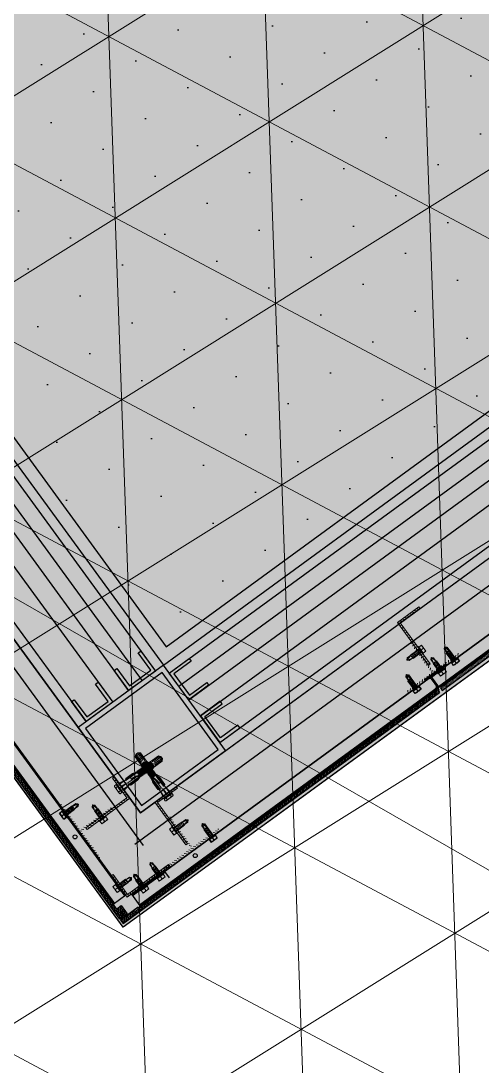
# Model space of a CAD drawing. Header units: metres. Extents: x 678805 to 1359287, y 2747329 to 5497370.
# Drawn here: x 679872.264 to 679872.962, y 2748711.668 to 2748713.25 of the extents above; entities that cross this region are included whole.
import ezdxf
from ezdxf.enums import TextEntityAlignment as Align

# ---------------------------------------------------------------- set-up
doc = ezdxf.new("R2010")
doc.units = ezdxf.units.M
doc.linetypes.add('XREF_MON_BUILDINGS$0$Hidden', pattern=[0.004, 0.002, -0.002])
for name, color, linetype in [('00_XREF_MON_HSC_PAVEMENT', 7, 'Continuous'), ('00_XREF_TWQ_BUILDINGS', 7, 'Continuous'), ('XREF_MON_BUILDINGS$0$00-Modulos DEFINIDOS', 7, 'Continuous'), ('XREF_MON_BUILDINGS$0$00-Modulos ROOFS', 2, 'Continuous'), ('XREF_MON_BUILDINGS$0$02-H-INST', 252, 'Continuous'), ('XREF_MON_BUILDINGS$0$02-L-01_Structure', 2, 'Continuous'), ('XREF_MON_BUILDINGS$0$02-L-01_Structure t2', 7, 'Continuous'), ('XREF_MON_BUILDINGS$0$02-L-01_Struture aux', 4, 'Continuous'), ('XREF_MON_BUILDINGS$0$02-L-Insulation', 252, 'Continuous'), ('XREF_MON_BUILDINGS$0$02-L-INT Panel', 5, 'Continuous'), ('XREF_MON_BUILDINGS$0$02-L-panel', 5, 'Continuous')]:
    doc.layers.add(name, color=color, linetype=linetype)
doc.layers.add('02-L-Waterfeatures 01', color=7, linetype='Continuous', true_color=0x4da6ff)
doc.layers.add('XREF_MON_BUILDINGS$0$0-WIPEOUTS', color=7, linetype='Continuous', true_color=0xffffff)
for name, color, linetype, lineweight in [('XREF_MON_BUILDINGS$0$02-H-251', 251, 'Continuous', 0), ('XREF_MON_BUILDINGS$0$02-H-254', 254, 'Continuous', 0), ('XREF_MON_BUILDINGS$0$02-L-01_Structure L', 7, 'Continuous', 5), ('XREF_MON_BUILDINGS$0$02-L-01_Structure T', 8, 'Continuous', 5), ('XREF_MON_GENERAL_LAYOUT$0$02-L-Level Curves 0.25-0.75m', 33, 'Continuous', 5)]:
    doc.layers.add(name, color=color, linetype=linetype, lineweight=lineweight)
doc.layers.add('XREF_MON_BUILDINGS$0$02-KH-13 Restaurant', color=7, linetype='Continuous', lineweight=30, true_color=0xed2d02)
doc.layers.add('XREF_MON_HSC_PAVEMENT$0$03-TR-Pavement_07_Precast irregular Concrete Blocks', color=7, linetype='Continuous', lineweight=5, true_color=0xb3b3b3)
doc.layers.get('XREF_MON_BUILDINGS$0$02-KH-13 Restaurant').off()
doc.styles.add('XREF_MON_GENERAL_LAYOUT$0$Standard', font='arial.ttf')
doc.linetypes.add('XREF_MON_BUILDINGS$0$BATTING', pattern='A,0.0001,-0.1,[134,ltypeshp.shx,S=0.1,R=0,X=-0.1,Y=0],-0.2,[134,ltypeshp.shx,S=0.1,R=180,X=0.1,Y=0],-0.1', length=0.4001)

# ---------------------------------------------------------------- blocks, each defined once
blk = doc.blocks.new('XREF_MON_BUILDINGS$0$modulo kiosco')
at = {"layer": 'XREF_MON_BUILDINGS$0$0-WIPEOUTS', "true_color": 0xfcfcfc}
h = blk.add_hatch(color=7, dxfattribs=at)
h.dxf.hatch_style = 1
h.paths.add_polyline_path([(119.6986, -61.6206), (119.6986, -56.8206), (124.4986, -56.8206), (124.4986, -61.6206)])
at = {"layer": 'XREF_MON_BUILDINGS$0$00-Modulos ROOFS', "lineweight": 0}
blk.add_lwpolyline([(119.6986, -61.6206), (119.6986, -56.8206), (124.4986, -56.8206), (124.4986, -61.6206)], close=True, dxfattribs=at)
at = {"layer": 'XREF_MON_BUILDINGS$0$00-Modulos ROOFS'}
blk.add_lwpolyline([(124.4986, -57.1206), (124.4986, -56.8206), (124.1986, -56.8206), (119.9986, -56.8206), (119.6986, -56.8206), (119.6986, -57.1206), (119.6986, -61.3206), (119.6986, -61.6206), (119.9986, -61.6206), (124.1986, -61.6206), (124.4986, -61.6206), (124.4986, -61.3206)], close=True, dxfattribs=at)
blk = doc.blocks.new('XREF_MON_BUILDINGS$0$PILAR STRUCTURE')
at = {"layer": 'XREF_MON_BUILDINGS$0$02-L-01_Structure', "linetype": 'Continuous'}
h = blk.add_hatch(dxfattribs=at)
h.set_pattern_fill('ANGLE', color=252)
h.set_pattern_definition([(0, (-144.6596, 18.5684), (0, 6.985), [5.08, -1.905]), (90, (-144.6596, 18.5684), (-6.985, 4e-16), [5.08, -1.905])])
h.paths.add_polyline_path([(-0.08, -0.08), (0.08, -0.08), (0.08, 0.08), (-0.08, 0.08)])
h.paths.add_polyline_path([(-0.072, -0.072), (0.072, -0.072), (0.072, 0.072), (-0.072, 0.072)], flags=16)
h = blk.add_hatch(color=252, dxfattribs=at)
h.dxf.hatch_style = 1
h.paths.add_polyline_path([(-0.072, -0.072), (0.072, -0.072), (0.072, 0.072), (-0.072, 0.072)], flags=16)
h.paths.add_polyline_path([(-0.08, -0.08), (0.08, -0.08), (0.08, 0.08), (-0.08, 0.08)])
for points in [[(-0.08, -0.08), (0.08, -0.08), (0.08, 0.08), (-0.08, 0.08)], [(-0.072, -0.072), (0.072, -0.072), (0.072, 0.072), (-0.072, 0.072)]]:
    blk.add_lwpolyline(points, close=True, dxfattribs=at)
blk = doc.blocks.new('XREF_MON_BUILDINGS$0$AUTORROSCANTE')
at = {"layer": 'XREF_MON_BUILDINGS$0$02-L-01_Structure t2', "color": 0}
for p, q in [((-31.2, 5.6), (-26.2, 5.6)), ((-31.2, 0), (-26.2, 0)), ((-2.4, 2.5), (-25, 2.5)), ((0, 0), (-9, 2.5)), ((0, 0), (-3.6, -1.1)), ((0, 0), (-2.4, 2.5)), ((0, 0), (-2.4, -2.5)), ((-31.2, -5.6), (-26.2, -5.6)), ((-2.4, -2.5), (-25, -2.5)), ((-3.6, -1.1), (-2.4, -2.5))]:
    blk.add_line(p, q, dxfattribs=at)
at = {"layer": 'XREF_MON_BUILDINGS$0$02-L-01_Structure t2', "color": 253}
for p, q in [((-25, 3.1), (-9, 3.1)), ((-23.5, -3.1), (-25, 2.7)), ((-21.4, -3.1), (-23.1, 3.1)), ((-19.3, -3.1), (-21, 3.1)), ((-17.3, -3.1), (-18.9, 3.1)), ((-15.2, -3.1), (-16.9, 3.1)), ((-13.1, -3.1), (-14.8, 3.1)), ((-11.1, -3.1), (-12.7, 3.1)), ((-9, -3.1), (-10.7, 3.1)), ((-9, -3.1), (-9, 3.1)), ((-25, -3.1), (-9, -3.1)), ((-3.6, -1.1), (-9, -2.5))]:
    blk.add_line(p, q, dxfattribs=at)
at = {"layer": 'XREF_MON_BUILDINGS$0$02-L-01_Structure t2', "color": 0}
for points in [[(-31.2, 5.6), (-26.2, 5.6), (-26.2, -5.6), (-31.2, -5.6)], [(-26.2, 6.5), (-25, 6.5), (-25, -6.5), (-26.2, -6.5)]]:
    blk.add_lwpolyline(points, close=True, dxfattribs=at)
for centre, start, end in [((-27, 2.4), 129.284, 214.1828), ((-27, -2.4), 145.8304, 230.7333)]:
    blk.add_arc(centre, 4.21, start, end, dxfattribs=at)
blk = doc.blocks.new('XREF_MON_BUILDINGS$0$ULMA_Montante VV')
at = {"layer": 'XREF_MON_BUILDINGS$0$02-H-251', "ltscale": 125}
h = blk.add_hatch(dxfattribs=at)
h.set_pattern_fill('ANSI31', color=256, scale=0.001, angle=450, style=0)
h.set_pattern_definition([(135, (-0.05125, -0.0025), (-0.00224506, -0.00224506), [])])
edge = h.paths.add_edge_path()
edge.add_line((-0.051, -0.0025), (0.0484, -0.0025))
edge.add_arc((0.0484, -0.0022), 0.0003, 270, 360)
edge.add_line((0.0487, -0.0022), (0.0487, -0.0003))
edge.add_arc((0.0484, -0.0003), 0.0003, 0, 90)
edge.add_line((0.0484, 0), (0, 0))
edge.add_line((0, 0), (0, 0.0572))
edge.add_arc((-0.0003, 0.0572), 0.0003, 0, 90)
edge.add_line((-0.0003, 0.0575), (-0.0022, 0.0575))
edge.add_arc((-0.0022, 0.0572), 0.0003, 90, 180)
edge.add_line((-0.0025, 0.0572), (-0.0025, 0))
edge.add_line((-0.0025, 0), (-0.051, 0))
edge.add_arc((-0.051, -0.0003), 0.0003, 90, 180)
edge.add_line((-0.0513, -0.0003), (-0.0513, -0.0022))
edge.add_arc((-0.051, -0.0022), 0.0003, 180, 270)
blk = doc.blocks.new('XREF_MON_BUILDINGS$0$ULMA_Autotaladrante')
at = {"layer": 'XREF_MON_BUILDINGS$0$02-L-01_Structure T', "color": 252}
for p, q in [((-0.025, 0), (-0.0226, 0.0025)), ((-0.025, 0), (-0.016, 0.0025)), ((-0.025, 0), (-0.0226, -0.0025)), ((-0.025, 0), (-0.0214, -0.0011)), ((-0.0226, 0.0025), (0, 0.0025)), ((0, 0.0032), (-0.016, 0.0032)), ((-0.016, -0.0031), (-0.016, 0.0032)), ((-0.016, -0.0031), (-0.0143, 0.0032)), ((-0.0139, -0.0031), (-0.0123, 0.0032)), ((-0.0119, -0.0031), (-0.0102, 0.0032)), ((-0.0098, -0.0031), (-0.0081, 0.0032)), ((-0.0077, -0.0031), (-0.0061, 0.0032)), ((-0.0057, -0.0031), (-0.004, 0.0032)), ((-0.0036, -0.0031), (-0.0019, 0.0032)), ((-0.0015, -0.0031), (0, 0.0027)), ((0.0062, 0.0056), (0.0012, 0.0056)), ((0.0062, 0), (0.0012, 0)), ((-0.0214, -0.0011), (-0.0226, -0.0025)), ((-0.0226, -0.0025), (0, -0.0025)), ((-0.0214, -0.0011), (-0.016, -0.0025)), ((0, -0.0031), (-0.016, -0.0031)), ((0.0062, -0.0056), (0.0012, -0.0056))]:
    blk.add_line(p, q, dxfattribs=at)
for points in [[(0.0012, 0.0065), (0, 0.0065), (0, -0.0065), (0.0012, -0.0065)], [(0.0062, 0.0056), (0.0012, 0.0056), (0.0012, -0.0056), (0.0062, -0.0056)]]:
    blk.add_lwpolyline(points, close=True, dxfattribs=at)
for centre, start, end in [((0.002, 0.0024), 325.8172, 50.716), ((0.002, -0.0024), 309.2667, 34.1696)]:
    blk.add_arc(centre, 0.00421, start, end, dxfattribs=at)
blk = doc.blocks.new('XREF_MON_BUILDINGS$0$ULMA_Escuadra40x80_Seccion')
at = {"layer": 'XREF_MON_BUILDINGS$0$02-H-251', "ltscale": 125}
h = blk.add_hatch(dxfattribs=at)
h.set_pattern_fill('ANSI31', color=256, scale=0.001, angle=360, style=0)
h.paths.add_polyline_path([(0, 0.08), (0.003, 0.08), (0.003, 0.003), (0.04, 0.003), (0.04, 0), (0, 0)])
at = {"layer": 'XREF_MON_BUILDINGS$0$02-L-01_Structure L', "linetype": 'Continuous'}
blk.add_lwpolyline([(0, 0.08), (0.003, 0.08), (0.003, 0.003), (0.04, 0.003), (0.04, 0), (0, 0)], close=True, dxfattribs=at)
blk = doc.blocks.new('XREF_MON_BUILDINGS$0$ULMA_Anclaje fijacion a forjado y a cerramiento base')
at = {"layer": 'XREF_MON_BUILDINGS$0$02-L-01_Structure T', "linetype": 'Continuous'}
for p, q in [((-0.095, 0.0049), (-0.098, 0.0019)), ((-0.095, 0.0038), (-0.098, 0.0016)), ((-0.098, 0.0009), (-0.095, 0.0031)), ((-0.098, 0), (-0.098, 0.0019)), ((-0.098, 0), (-0.098, -0.0019)), ((-0.095, 0.0012), (-0.096, 0.0004)), ((-0.0564, 0.0049), (-0.095, 0.0049)), ((-0.095, 0.0038), (-0.095, 0.0049)), ((-0.0795, 0.0038), (-0.095, 0.0038)), ((-0.0795, 0.0031), (-0.095, 0.0031)), ((-0.095, 0.0012), (-0.095, 0.0031)), ((-0.0805, 0.0012), (-0.095, 0.0012)), ((-0.0805, 0.0008), (-0.0805, 0.0012)), ((-0.0792, 0.0037), (-0.0795, 0.0038)), ((-0.0795, 0.0031), (-0.0792, 0.0032)), ((-0.079, 0.0034), (-0.0792, 0.0037)), ((-0.0792, 0.0032), (-0.079, 0.0034)), ((-0.0724, 0.0005), (-0.0775, 0.0005)), ((-0.0724, 0.0005), (-0.0775, 0.0005)), ((-0.0428, 0.003), (-0.0768, 0.003)), ((-0.0768, 0.0005), (-0.0768, 0.003)), ((-0.076, 0.0036), (-0.076, 0.0049)), ((-0.058, 0.0036), (-0.076, 0.0036)), ((-0.0755, 0.0049), (-0.0699, 0.0064)), ((-0.0755, 0.0043), (-0.0755, 0.0049)), ((-0.0752, 0.0005), (-0.0752, 0.003)), ((-0.057, 0.0044), (-0.075, 0.0044)), ((-0.0744, 0.0005), (-0.0744, 0.003)), ((-0.0728, 0.0005), (-0.0728, 0.003)), ((-0.072, 0.0005), (-0.072, 0.003)), ((-0.0599, 0.006), (-0.0714, 0.006)), ((-0.0714, 0.006), (-0.0714, 0.0049)), ((-0.0714, 0.006), (-0.0714, 0.0049)), ((-0.0704, 0.0008), (-0.0704, 0.003)), ((-0.0704, 0.0003), (-0.0704, 0.0008)), ((-0.0606, 0.0064), (-0.0699, 0.0064)), ((-0.0699, 0.0064), (-0.0699, 0.006)), ((-0.0696, 0.003), (-0.0696, 0)), ((-0.068, 0.0019), (-0.068, 0.003)), ((-0.068, 0.0008), (-0.068, 0.0019)), ((-0.068, 0), (-0.068, 0.0008)), ((-0.068, 0), (-0.068, -0.0008)), ((-0.0672, 0.0021), (-0.0672, 0.003)), ((-0.0672, 0.0011), (-0.0672, 0.0021)), ((-0.0672, 0), (-0.0672, 0.0011)), ((-0.0672, 0), (-0.0672, -0.0011)), ((-0.0656, 0.0022), (-0.0656, 0.003)), ((-0.0656, 0.0012), (-0.0656, 0.0022)), ((-0.0656, 0), (-0.0656, 0.0012)), ((-0.0656, 0), (-0.0656, -0.0013)), ((-0.0648, 0.0022), (-0.0648, 0.003)), ((-0.0648, 0.0012), (-0.0648, 0.0022)), ((-0.0648, 0), (-0.0648, 0.0012)), ((-0.0648, 0), (-0.0648, -0.0013)), ((-0.0632, 0.0022), (-0.0632, 0.003)), ((-0.0632, 0.0012), (-0.0632, 0.0022)), ((-0.0632, 0), (-0.0632, 0.0012)), ((-0.0632, 0), (-0.0632, -0.0013)), ((-0.0586, 0.0022), (-0.0625, 0.0022)), ((-0.0586, 0.0012), (-0.0625, 0.0012)), ((-0.0624, 0.0022), (-0.0624, 0.003)), ((-0.0624, 0), (-0.0624, 0.0012)), ((-0.0624, 0), (-0.0624, -0.0013)), ((-0.0608, 0.0022), (-0.0608, 0.003)), ((-0.0608, 0), (-0.0608, 0.0012)), ((-0.0608, 0), (-0.0608, -0.0013)), ((-0.0606, 0.0064), (-0.0606, 0.006)), ((-0.0606, 0.0064), (-0.058, 0.0049)), ((-0.06, 0.0022), (-0.06, 0.003)), ((-0.06, 0), (-0.06, 0.0012)), ((-0.06, 0), (-0.06, -0.003)), ((-0.0599, 0.006), (-0.0599, 0.0049)), ((-0.0584, 0.0022), (-0.0584, 0.003)), ((-0.0584, 0), (-0.0584, 0.0012)), ((-0.0584, 0), (-0.0584, -0.003)), ((-0.058, 0.0049), (-0.058, 0.0044)), ((-0.0576, 0.0022), (-0.0576, 0.003)), ((-0.0576, -0.003), (-0.0576, 0.0012)), ((-0.057, 0.0046), (-0.057, 0.0049)), ((-0.0564, 0.003), (-0.0564, 0.0049)), ((-0.056, 0.0018), (-0.056, 0.003)), ((-0.056, 0), (-0.056, 0.0007)), ((-0.056, 0), (-0.056, -0.003)), ((-0.0548, 0.0049), (-0.0559, 0.0042)), ((-0.0552, 0.0014), (-0.0552, 0.003)), ((-0.0552, 0.0003), (-0.0552, -0.003)), ((-0.054, 0.0049), (-0.0548, 0.0049)), ((-0.0548, 0.003), (-0.0548, 0.0049)), ((-0.054, 0.003), (-0.054, 0.0049)), ((-0.0536, 0.0003), (-0.0536, 0.003)), ((-0.0524, 0.0049), (-0.0535, 0.0042)), ((-0.0528, 0), (-0.0528, 0.003)), ((-0.0528, 0), (-0.0528, -0.0003)), ((-0.0524, 0.003), (-0.0524, 0.0049)), ((-0.0516, 0.0049), (-0.0524, 0.0049)), ((-0.0516, 0.003), (-0.0516, 0.0049)), ((-0.0512, 0), (-0.0512, 0.003)), ((-0.0512, 0), (-0.0512, -0.001)), ((-0.05, 0.0049), (-0.0511, 0.0042)), ((-0.0504, 0), (-0.0504, 0.003)), ((-0.0504, 0), (-0.0504, -0.0012)), ((-0.0492, 0.0049), (-0.05, 0.0049)), ((-0.05, 0.003), (-0.05, 0.0049)), ((-0.0492, 0.003), (-0.0492, 0.0049)), ((-0.0488, 0.0022), (-0.0488, 0.003)), ((-0.0488, 0.0012), (-0.0488, 0.0026)), ((-0.0488, 0), (-0.0488, 0.0012)), ((-0.0488, 0), (-0.0488, -0.0013)), ((-0.0476, 0.0049), (-0.0487, 0.0042)), ((-0.048, 0), (-0.048, 0.003)), ((-0.048, 0), (-0.048, -0.0013)), ((-0.0476, 0.003), (-0.0476, 0.0049)), ((-0.0468, 0.0049), (-0.0476, 0.0049)), ((-0.0424, 0.0022), (-0.0475, 0.0022)), ((-0.0424, 0.0012), (-0.0475, 0.0012)), ((-0.0468, 0.003), (-0.0468, 0.0049)), ((-0.0464, 0.0022), (-0.0464, 0.003)), ((-0.0464, 0), (-0.0464, 0.0012)), ((-0.0464, 0), (-0.0464, -0.0013)), ((-0.0452, 0.0049), (-0.0463, 0.0042)), ((-0.0456, 0.0022), (-0.0456, 0.003)), ((-0.0456, 0), (-0.0456, 0.0012)), ((-0.0456, 0), (-0.0456, -0.0013)), ((-0.0444, 0.0049), (-0.0452, 0.0049)), ((-0.0452, 0.003), (-0.0452, 0.0049)), ((-0.0444, 0.003), (-0.0444, 0.0049)), ((-0.044, 0.0022), (-0.044, 0.003)), ((-0.044, 0.0022), (-0.044, 0.003)), ((-0.044, 0), (-0.044, 0.0012)), ((-0.044, 0), (-0.044, 0.0012)), ((-0.044, 0), (-0.044, -0.0013)), ((-0.044, 0), (-0.044, -0.003)), ((-0.0428, 0.0049), (-0.0439, 0.0042)), ((0, 0.0049), (-0.0428, 0.0049)), ((-0.0428, 0.003), (-0.0428, 0.0049)), ((-0.042, 0.0049), (-0.042, 0.0022)), ((-0.0185, 0.0036), (-0.042, 0.0036)), ((-0.042, 0.0012), (-0.042, 0.001)), ((-0.0405, 0.001), (-0.042, 0.001)), ((-0.0415, 0.0049), (-0.0359, 0.0064)), ((-0.0415, 0.0043), (-0.0415, 0.0049)), ((-0.0175, 0.0044), (-0.041, 0.0044)), ((-0.0312, 0.001), (-0.038, 0.001)), ((-0.0196, 0.006), (-0.0374, 0.006)), ((-0.0374, 0.006), (-0.0374, 0.0049)), ((-0.02, 0.0064), (-0.0359, 0.0064)), ((-0.0359, 0.0064), (-0.0359, 0.006)), ((-0.0356, 0.0005), (-0.0319, 0.0005)), ((-0.0319, 0.0005), (-0.0356, 0.0005)), ((-0.0282, 0.001), (-0.0308, 0.001)), ((-0.0282, 0.001), (-0.028, 0.0008)), ((-0.0282, 0.001), (-0.0282, -0.0036)), ((-0.0278, 0.001), (-0.028, 0.0008)), ((-0.028, 0.0008), (-0.028, -0.0036)), ((-0.0278, 0.001), (-0.0278, -0.0036)), ((-0.018, 0.001), (-0.0278, 0.001)), ((-0.02, 0.0064), (-0.02, 0.006)), ((-0.0185, 0.0049), (-0.02, 0.0064)), ((-0.0196, 0.0049), (-0.0196, 0.006)), ((-0.0185, 0.0049), (-0.0185, 0.0044)), ((-0.0175, 0.0049), (-0.0175, 0.0015)), ((-0.0052, 0.0064), (-0.0159, 0.0049)), ((-0.0043, 0.0009), (-0.0159, 0)), ((-0.0159, 0), (-0.0052, 0)), ((-0.0052, 0.0049), (-0.0052, 0.0064)), ((-0.0052, 0.0064), (-0.0043, 0.0049)), ((-0.0043, 0.0009), (-0.0052, 0)), ((-0.0043, -0.0009), (-0.0052, 0)), ((-0.0043, -0.0009), (-0.0043, 0.0009)), ((0.0015, 0.0064), (0, 0.0049)), ((0, 0), (0, 0.0049)), ((0, 0), (0, -0.0049)), ((0.002, 0.0064), (0.0015, 0.0064)), ((0.0015, 0), (0.0015, 0.0064)), ((0.0015, 0), (0.0015, -0.0064)), ((0.002, 0.0075), (0.0059, 0.0075)), ((0.002, -0.0075), (0.002, 0.0075)), ((0.002, 0), (0.002, 0.0064)), ((0.002, 0.0038), (0.0059, 0.0038)), ((0.002, 0), (0.002, -0.0064)), ((0.0065, 0.0065), (0.0059, 0.0075)), ((0.0065, -0.0065), (0.0065, 0.0065)), ((-0.098, -0.0009), (-0.095, -0.0031)), ((-0.095, -0.0038), (-0.098, -0.0016)), ((-0.095, -0.0049), (-0.098, -0.0019)), ((-0.095, -0.0012), (-0.096, -0.0004)), ((-0.095, -0.0012), (-0.095, -0.0031)), ((-0.0825, -0.0012), (-0.095, -0.0012)), ((-0.0795, -0.0031), (-0.095, -0.0031)), ((-0.095, -0.0038), (-0.095, -0.0049)), ((-0.0795, -0.0038), (-0.095, -0.0038)), ((-0.0564, -0.0049), (-0.095, -0.0049)), ((-0.0792, -0.0032), (-0.0795, -0.0031)), ((-0.0795, -0.0038), (-0.0792, -0.0037)), ((-0.079, -0.0034), (-0.0792, -0.0032)), ((-0.0792, -0.0037), (-0.079, -0.0034)), ((-0.0724, -0.0005), (-0.0775, -0.0005)), ((-0.0724, -0.0005), (-0.0775, -0.0005)), ((-0.0768, -0.0005), (-0.0768, -0.003)), ((-0.0428, -0.003), (-0.0768, -0.003)), ((-0.076, -0.0036), (-0.076, -0.0049)), ((-0.058, -0.0036), (-0.076, -0.0036)), ((-0.0755, -0.0043), (-0.0755, -0.0049)), ((-0.0755, -0.0049), (-0.0699, -0.0064)), ((-0.0752, -0.0005), (-0.0752, -0.003)), ((-0.057, -0.0044), (-0.075, -0.0044)), ((-0.0744, -0.0005), (-0.0744, -0.003)), ((-0.0728, -0.0005), (-0.0728, -0.003)), ((-0.072, -0.0005), (-0.072, -0.003)), ((-0.0714, -0.0049), (-0.0714, -0.006)), ((-0.0714, -0.0049), (-0.0714, -0.006)), ((-0.0599, -0.006), (-0.0714, -0.006)), ((-0.0704, -0.0008), (-0.0704, -0.003)), ((-0.0699, -0.006), (-0.0699, -0.0064)), ((-0.0606, -0.0064), (-0.0699, -0.0064)), ((-0.0696, -0.0011), (-0.0696, -0.003)), ((-0.068, -0.0019), (-0.068, -0.003)), ((-0.0672, -0.0021), (-0.0672, -0.003)), ((-0.0605, -0.0013), (-0.0656, -0.0013)), ((-0.0656, -0.0022), (-0.0656, -0.003)), ((-0.0656, -0.0022), (-0.0605, -0.0022)), ((-0.0648, -0.0022), (-0.0648, -0.003)), ((-0.0632, -0.0022), (-0.0632, -0.003)), ((-0.0624, -0.0022), (-0.0624, -0.003)), ((-0.0608, -0.0022), (-0.0608, -0.003)), ((-0.0606, -0.0064), (-0.058, -0.0049)), ((-0.0606, -0.006), (-0.0606, -0.0064)), ((-0.0599, -0.0049), (-0.0599, -0.006)), ((-0.058, -0.0044), (-0.058, -0.0049)), ((-0.057, -0.0044), (-0.057, -0.0049)), ((-0.0564, -0.003), (-0.0564, -0.0049)), ((-0.0548, -0.0049), (-0.0559, -0.0042)), ((-0.0548, -0.003), (-0.0548, -0.0049)), ((-0.054, -0.0049), (-0.0548, -0.0049)), ((-0.054, -0.003), (-0.054, -0.0049)), ((-0.0536, -0.0009), (-0.0536, -0.003)), ((-0.0524, -0.0049), (-0.0535, -0.0042)), ((-0.0528, -0.0014), (-0.0528, -0.003)), ((-0.0524, -0.003), (-0.0524, -0.0049)), ((-0.0516, -0.0049), (-0.0524, -0.0049)), ((-0.0516, -0.003), (-0.0516, -0.0049)), ((-0.0512, -0.002), (-0.0512, -0.003)), ((-0.05, -0.0049), (-0.0511, -0.0042)), ((-0.0504, -0.0022), (-0.0504, -0.003)), ((-0.05, -0.003), (-0.05, -0.0049)), ((-0.0492, -0.0049), (-0.05, -0.0049)), ((-0.0455, -0.0013), (-0.0494, -0.0013)), ((-0.0455, -0.0022), (-0.0494, -0.0022)), ((-0.0492, -0.003), (-0.0492, -0.0049)), ((-0.0488, -0.0022), (-0.0488, -0.003)), ((-0.0476, -0.0049), (-0.0487, -0.0042)), ((-0.048, -0.0022), (-0.048, -0.003)), ((-0.0476, -0.003), (-0.0476, -0.0049)), ((-0.0468, -0.0049), (-0.0476, -0.0049)), ((-0.0468, -0.003), (-0.0468, -0.0049)), ((-0.0464, -0.0022), (-0.0464, -0.003)), ((-0.0452, -0.0049), (-0.0463, -0.0042)), ((-0.0456, -0.0022), (-0.0456, -0.003)), ((-0.0452, -0.003), (-0.0452, -0.0049)), ((-0.0444, -0.0049), (-0.0452, -0.0049)), ((-0.0444, -0.003), (-0.0444, -0.0049)), ((-0.044, -0.0022), (-0.044, -0.003)), ((-0.0428, -0.0049), (-0.0439, -0.0042)), ((-0.0428, -0.003), (-0.0428, -0.0049)), ((0, -0.0049), (-0.0428, -0.0049)), ((-0.042, -0.0036), (-0.042, -0.0049)), ((-0.0185, -0.0036), (-0.042, -0.0036)), ((-0.0415, -0.0043), (-0.0415, -0.0049)), ((-0.0415, -0.0049), (-0.0359, -0.0064)), ((-0.0175, -0.0044), (-0.041, -0.0044)), ((-0.0374, -0.0049), (-0.0374, -0.006)), ((-0.0196, -0.006), (-0.0374, -0.006)), ((-0.0359, -0.006), (-0.0359, -0.0064)), ((-0.02, -0.0064), (-0.0359, -0.0064)), ((-0.0319, -0.0005), (-0.0356, -0.0005)), ((-0.0356, -0.0005), (-0.0319, -0.0005)), ((-0.0185, -0.0049), (-0.02, -0.0064)), ((-0.02, -0.006), (-0.02, -0.0064)), ((-0.0196, -0.0049), (-0.0196, -0.006)), ((-0.0185, -0.0044), (-0.0185, -0.0049)), ((-0.0175, -0.0046), (-0.0175, -0.0049)), ((-0.0043, -0.0009), (-0.0159, 0)), ((-0.0052, -0.0064), (-0.0159, -0.0049)), ((-0.0052, -0.0049), (-0.0052, -0.0064)), ((-0.0052, -0.0064), (-0.0043, -0.0049)), ((0.0015, -0.0064), (0, -0.0049)), ((0.002, -0.0064), (0.0015, -0.0064)), ((0.002, -0.0038), (0.0059, -0.0038)), ((0.002, -0.0075), (0.0059, -0.0075)), ((0.0065, -0.0065), (0.0059, -0.0075))]:
    blk.add_line(p, q, dxfattribs=at)
for centre, radius, start, end in [((-0.0957, 0), 0.0005, 130.2691, 229.7309), ((-0.0825, 0.0008), 0.002, 270, 0), ((-0.0775, 0), 0.0005, 89.9975, 270), ((-0.0775, 0), 0.0005, 90, 270.0025), ((-0.075, 0.0034), 0.001, 90, 168.463), ((-0.0724, -0.007), 0.0075, 61.0463, 90), ((-0.0695, 0.006), 0.001, 180, 0), ((-0.0671, 0.006), 0.001, 180, 0), ((-0.0647, 0.006), 0.001, 180, 0), ((-0.0623, 0.006), 0.001, 180, 0), ((-0.0625, 0.0017), 0.0005, 90, 270.0116), ((-0.0605, 0.0017), 0.0005, 270.0013, 90), ((-0.0586, -0.0053), 0.0075, 48.5904, 90), ((-0.0586, -0.0053), 0.0065, 48.5904, 90), ((-0.058, 0.0046), 0.001, 270, 0), ((-0.0561, 0.0045), 0.0003, 180, 300), ((-0.0586, 0.0052), 0.0065, 306.1289, 311.4096), ((-0.0494, -0.0053), 0.0075, 128.1223, 131.4096), ((-0.0537, 0.0045), 0.0003, 180, 300), ((-0.0494, 0.0052), 0.0065, 228.5904, 270), ((-0.0513, 0.0045), 0.0003, 180, 300), ((-0.0489, 0.0045), 0.0003, 180, 300), ((-0.0475, 0.0017), 0.0005, 90, 270.0025), ((-0.0465, 0.0045), 0.0003, 180, 300), ((-0.0455, 0.0017), 0.0005, 270, 90), ((-0.0441, 0.0045), 0.0003, 180, 300), ((-0.0424, -0.0053), 0.0075, 61.0463, 90), ((-0.0424, -0.0053), 0.0065, 61.0463, 90), ((-0.041, 0.0034), 0.001, 90, 168.463), ((-0.0356, 0.007), 0.0075, 241.0463, 270), ((-0.0356, 0.007), 0.0065, 241.0463, 269.9987), ((-0.0356, -0.007), 0.0075, 90, 111.0361), ((-0.0355, 0.006), 0.001, 180, 0), ((-0.0355, 0.006), 0.001, 180, 0), ((-0.0327, 0.006), 0.001, 180, 0), ((-0.031, 0), 0.001, 209.9997, 150), ((-0.031, 0), 0.001, 210, 150.0003), ((-0.0299, 0.006), 0.001, 180, 0), ((-0.0271, 0.006), 0.001, 180, 0), ((-0.0243, 0.006), 0.001, 180, 0), ((-0.0215, 0.006), 0.001, 180, 0), ((-0.0185, 0.0046), 0.001, 270, 0), ((-0.018, 0.0015), 0.0005, 270, 0), ((0.0032, 0.0056), 0.00332, 325.6168, 34.3832), ((-0.0059, 0), 0.0124, 342.4126, 17.5874), ((-0.075, -0.0034), 0.001, 191.537, 270), ((-0.0724, 0.007), 0.0075, 270, 291.0395), ((-0.0724, -0.007), 0.0065, 61.0463, 90), ((-0.0695, -0.006), 0.001, 0, 180), ((-0.0656, 0.0052), 0.0075, 241.0463, 270), ((-0.0656, 0.0052), 0.0065, 241.0463, 269.9987), ((-0.0671, -0.006), 0.001, 0, 180), ((-0.0647, -0.006), 0.001, 0, 180), ((-0.0623, -0.006), 0.001, 0, 180), ((-0.0625, -0.0018), 0.0005, 89.9884, 270), ((-0.0605, -0.0018), 0.0005, 270, 89.9987), ((-0.058, -0.0046), 0.001, 11.537, 90), ((-0.0561, -0.0045), 0.0003, 60, 180), ((-0.0494, 0.0052), 0.0075, 228.5904, 270), ((-0.0586, 0.0052), 0.0075, 308.1223, 311.4096), ((-0.0537, -0.0045), 0.0003, 60, 180), ((-0.0494, -0.0053), 0.0065, 126.1289, 131.4096), ((-0.0513, -0.0045), 0.0003, 60, 180), ((-0.0489, -0.0045), 0.0003, 60, 180), ((-0.0475, -0.0018), 0.0005, 89.9975, 270), ((-0.0465, -0.0045), 0.0003, 60, 180), ((-0.0455, -0.0018), 0.0005, 270, 90), ((-0.0441, -0.0045), 0.0003, 60, 180), ((-0.041, -0.0034), 0.001, 191.537, 270), ((-0.0355, -0.006), 0.001, 0, 180), ((-0.0355, -0.006), 0.001, 0, 180), ((-0.0327, -0.006), 0.001, 0, 180), ((-0.0299, -0.006), 0.001, 0, 180), ((-0.0271, -0.006), 0.001, 0, 180), ((-0.0243, -0.006), 0.001, 0, 180), ((-0.0215, -0.006), 0.001, 0, 180), ((-0.0185, -0.0046), 0.001, 0, 90), ((0.0032, -0.0056), 0.00332, 325.6168, 34.3832)]:
    blk.add_arc(centre, radius, start, end, dxfattribs=at)
blk = doc.blocks.new('XREF_MON_BUILDINGS$0$Modulos_Restaurant Monasya')
at = {"layer": 'XREF_MON_BUILDINGS$0$02-H-251', "linetype": 'XREF_MON_BUILDINGS$0$Hidden', "ltscale": 125}
h = blk.add_hatch(dxfattribs=at)
h.set_pattern_fill('ANSI31', color=256, scale=0.001, angle=630, style=0)
h.set_pattern_definition([(315, (-48.28062, -119.8373104), (0.00224506403, 0.00224506403), [])])
edge = h.paths.add_edge_path()
edge.add_line((4.1663, 9.5676), (4.1683, 9.5676))
edge.add_line((4.1683, 9.5676), (4.1751, 9.5678))
edge.add_line((4.1751, 9.5678), (4.176, 9.5688))
edge.add_arc((4.1762, 9.5686), 0.0003, 407.1283, 497.1283, ccw=False)
edge.add_line((4.1764, 9.5688), (4.1774, 9.5679))
edge.add_line((4.1774, 9.5679), (4.1791, 9.568))
edge.add_line((4.1791, 9.568), (4.18, 9.5689))
edge.add_arc((4.1802, 9.5687), 0.0003, 407.1283, 497.1283, ccw=False)
edge.add_line((4.1804, 9.5689), (4.1814, 9.5681))
edge.add_line((4.1814, 9.5681), (4.1943, 9.5685))
edge.add_arc((4.1943, 9.5705), 0.002, 272.1237, 360.0783)
edge.add_line((4.1963, 9.5705), (4.1962, 9.5773))
edge.add_line((4.1962, 9.5773), (4.1962, 9.5866))
edge.add_line((4.1962, 9.5866), (4.1911, 9.5866))
edge.add_line((4.1911, 9.5866), (4.1911, 9.5876))
edge.add_line((4.1911, 9.5876), (4.1964, 9.5876))
edge.add_arc((4.1964, 9.5879), 0.0003, 630.0783, 690.0783)
edge.add_line((4.1967, 9.5878), (4.1983, 9.5906))
edge.add_arc((4.1986, 9.5905), 0.0003, 330.0783, 510.0783, ccw=False)
edge.add_line((4.1988, 9.5904), (4.1975, 9.5881))
edge.add_arc((4.1978, 9.5879), 0.0003, 510.0783, 630.0783)
edge.add_line((4.1978, 9.5876), (4.2055, 9.5876))
edge.add_line((4.2055, 9.5876), (4.2055, 9.5866))
edge.add_line((4.2055, 9.5866), (4.1995, 9.5866))
edge.add_line((4.1995, 9.5866), (4.1995, 9.5849))
edge.add_arc((4.1993, 9.5849), 0.00025, 180.0783, 360.0783, ccw=False)
edge.add_line((4.199, 9.5849), (4.199, 9.5866))
edge.add_line((4.199, 9.5866), (4.198, 9.5866))
edge.add_line((4.198, 9.5866), (4.1981, 9.5704))
edge.add_arc((4.2001, 9.5704), 0.002, 540.0783, 622.6309)
edge.add_line((4.1998, 9.5684), (4.2057, 9.5676))
edge.add_line((4.2057, 9.5676), (4.2057, 9.5658))
edge.add_line((4.2057, 9.5658), (4.1663, 9.5658))
edge.add_line((4.1663, 9.5658), (4.1663, 9.5676))
at = {"layer": 'XREF_MON_BUILDINGS$0$02-H-254', "ltscale": 125}
h = blk.add_hatch(dxfattribs=at)
h.set_pattern_fill('ANSI31', color=256, scale=0.0005, angle=270, style=0)
h.set_pattern_definition([(315, (-48.1533163, -119.0945522), (0.001122532015, 0.001122532015), [])])
h.paths.add_polyline_path([(3.5997, 9.5937), (4.1946, 9.5945), (4.1946, 9.5896), (3.5997, 9.5888)])
h = blk.add_hatch(dxfattribs=at)
h.set_pattern_fill('ANSI31', color=256, scale=0.0005, angle=180, style=0)
h.set_pattern_definition([(225, (379.450273, -196.2307602), (0.001122532015, -0.001122532015), [])])
h.paths.add_polyline_path([(4.1997, 9.5895), (4.7682, 9.5903), (4.7682, 9.5887), (4.7934, 9.5888), (4.7934, 9.5953), (4.1997, 9.5946)])
h = blk.add_hatch(dxfattribs=at)
h.set_pattern_fill('ANSI31', color=256, scale=0.0005, angle=180, style=0)
h.set_pattern_definition([(225, (379.5459496, -196.4606807), (0.001122532015, -0.001122532015), [])])
h.paths.add_polyline_path([(4.7794, 9.5714), (4.7885, 9.5715), (4.7893, 9.0017), (4.7942, 9.0017), (4.7934, 9.587), (4.7868, 9.587), (4.7868, 9.579), (4.7852, 9.579), (4.7852, 9.587), (4.7794, 9.587)])
at = {"layer": 'XREF_MON_BUILDINGS$0$02-H-INST', "linetype": 'Continuous'}
h = blk.add_hatch(dxfattribs=at)
h.set_pattern_fill('DOTS', color=256, scale=0.05, angle=180)
h.set_pattern_definition([(180, (76.55844, -93.580585), (-0.0396875, -0.079375), [0, -0.079375])])
h.paths.add_polyline_path([(0.3173, 7.4499), (4.5205, 7.4423), (4.5208, 9.2841), (0.3026, 9.2917)])
at = {"layer": 'XREF_MON_BUILDINGS$0$02-L-01_Struture aux', "linetype": 'XREF_MON_BUILDINGS$0$Hidden'}
for p, q in [((4.1983, 9.5906), (4.1967, 9.5878)), ((4.1988, 9.5904), (4.1975, 9.5881)), ((4.1911, 9.5866), (4.1911, 9.5876)), ((4.1911, 9.5876), (4.1964, 9.5876)), ((4.1911, 9.5866), (4.1962, 9.5866)), ((4.1962, 9.5773), (4.1962, 9.5866)), ((4.1963, 9.5705), (4.1962, 9.5773)), ((4.1978, 9.5876), (4.2055, 9.5876)), ((4.1981, 9.5704), (4.198, 9.5866)), ((4.198, 9.5866), (4.1992, 9.5866)), ((4.1992, 9.5849), (4.1992, 9.5866)), ((4.1997, 9.5866), (4.2055, 9.5866)), ((4.1997, 9.5849), (4.1997, 9.5866)), ((4.2055, 9.5866), (4.2055, 9.5876)), ((4.1663, 9.5676), (4.1683, 9.5676)), ((4.1663, 9.5658), (4.1663, 9.5676)), ((4.1663, 9.5658), (4.2057, 9.5658)), ((4.1675, 9.5676), (4.1683, 9.5676)), ((4.1751, 9.5678), (4.1683, 9.5676)), ((4.176, 9.5688), (4.1751, 9.5678)), ((4.1764, 9.5688), (4.1774, 9.5679)), ((4.1791, 9.568), (4.1774, 9.5679)), ((4.18, 9.5689), (4.1791, 9.568)), ((4.1804, 9.5689), (4.1814, 9.5681)), ((4.1943, 9.5685), (4.1814, 9.5681)), ((4.1998, 9.5684), (4.2057, 9.5676)), ((4.2057, 9.5658), (4.2057, 9.5676))]:
    blk.add_line(p, q, dxfattribs=at)
at = {"layer": 'XREF_MON_BUILDINGS$0$02-L-01_Struture aux', "ltscale": 0.001}
for p, q in [((4.1997, 9.5895), (4.7601, 9.5903)), ((4.7567, 9.5884), (4.6598, 9.5883)), ((4.7567, 9.5877), (4.6598, 9.5875))]:
    blk.add_line(p, q, dxfattribs=at)
at = {"layer": 'XREF_MON_BUILDINGS$0$02-L-01_Struture aux'}
for p, q in [((4.6958, 9.5804), (4.6958, 9.5665)), ((4.7568, 9.5665), (4.7567, 9.5884)), ((4.7568, 9.5685), (0.03, 9.5621)), ((0.03, 9.562), (4.7568, 9.5684)), ((4.7568, 9.5695), (4.6958, 9.5695)), ((4.7647, 9.5631), (4.7712, 4.8401)), ((4.7647, 9.5631), (4.7885, 9.5631)), ((4.773, 4.8319), (4.7666, 9.5631)), ((4.7731, 4.8402), (4.7667, 9.5631))]:
    blk.add_line(p, q, dxfattribs=at)
at = {"layer": 'XREF_MON_BUILDINGS$0$02-L-01_Struture aux', "linetype": 'Continuous'}
for p, q in [((4.5135, 9.4099), (0.2735, 9.4041)), ((4.5136, 9.3799), (0.2736, 9.3741)), ((4.5845, 5.0749), (4.5787, 9.3149)), ((4.6145, 5.075), (4.6087, 9.315))]:
    blk.add_line(p, q, dxfattribs=at)
at = {"layer": 'XREF_MON_BUILDINGS$0$02-L-01_Struture aux'}
for points in [[(4.7567, 9.5883), (0.1236, 9.582)], [(0.1236, 9.5812), (4.7567, 9.5876)], [(4.792, 4.9255), (4.7857, 9.5631)], [(4.7923, 4.8402), (4.7858, 9.5631)], [(4.7865, 9.5631), (4.7928, 4.9255)], [(4.7866, 9.5631), (4.793, 4.8402)]]:
    blk.add_lwpolyline(points, dxfattribs=at)
at = {"layer": 'XREF_MON_BUILDINGS$0$02-L-01_Struture aux', "linetype": 'Continuous'}
for points in [[(4.4761, 9.4098), (4.5135, 9.4099), (4.5135, 9.4599), (4.476, 9.4598), (4.476, 9.4548), (4.5085, 9.4548), (4.5085, 9.4148), (4.4761, 9.4148), (4.4761, 9.4098)], [(4.4761, 9.3798), (4.5136, 9.3799), (4.5136, 9.3299), (4.4762, 9.3298), (4.4762, 9.3348), (4.5086, 9.3348), (4.5086, 9.3748), (4.4761, 9.3748), (4.4761, 9.3798)], [(4.4761, 9.3798), (4.5136, 9.3799), (4.5136, 9.3299), (4.4762, 9.3298), (4.4762, 9.3348), (4.5086, 9.3348), (4.5086, 9.3748), (4.4761, 9.3748), (4.4761, 9.3798)], [(4.5287, 9.2774), (4.5287, 9.3149), (4.5787, 9.3149), (4.5787, 9.2775), (4.5737, 9.2775), (4.5737, 9.3099), (4.5337, 9.3099), (4.5337, 9.2774), (4.5287, 9.2774)], [(4.6087, 9.2775), (4.6087, 9.315), (4.6587, 9.3151), (4.6587, 9.2776), (4.6537, 9.2776), (4.6537, 9.31), (4.6137, 9.31), (4.6137, 9.2775), (4.6087, 9.2775)]]:
    blk.add_lwpolyline(points, dxfattribs=at)
at = {"layer": 'XREF_MON_BUILDINGS$0$02-L-01_Struture aux', "ltscale": 2}
for centre in [(4.6444, 9.5764), (4.7748, 9.4463)]:
    blk.add_circle(centre, 0.003, dxfattribs=at)
at = {"layer": 'XREF_MON_BUILDINGS$0$02-L-01_Struture aux', "linetype": 'XREF_MON_BUILDINGS$0$Hidden'}
for centre, radius, start, end in [((4.1986, 9.5905), 0.0003, 330.0783, 150.0783), ((4.1964, 9.5879), 0.0003, 270.0783, 330.0783), ((4.1978, 9.5879), 0.0003, 150.0783, 270.0783), ((4.1995, 9.5849), 0.00025, 180.0783, 0.0783), ((4.1762, 9.5686), 0.0003, 47.1283, 137.1283), ((4.1802, 9.5687), 0.0003, 47.1283, 137.1283), ((4.1943, 9.5705), 0.002, 272.1237, 0.0783), ((4.2001, 9.5704), 0.002, 180.0783, 262.6309)]:
    blk.add_arc(centre, radius, start, end, dxfattribs=at)
at = {"layer": 'XREF_MON_BUILDINGS$0$02-L-Insulation', "linetype": 'XREF_MON_BUILDINGS$0$BATTING', "ltscale": 0.08}
for p, q in [((4.6987, 9.5179), (4.7053, 4.7048)), ((4.7081, 9.5085), (0.08, 9.5022))]:
    blk.add_line(p, q, dxfattribs=at)
at = {"layer": 'XREF_MON_BUILDINGS$0$02-L-Insulation', "linetype": 'XREF_MON_BUILDINGS$0$BATTING', "ltscale": 0.04}
for p, q in [((0.2836, 9.3491), (4.5136, 9.3549)), ((4.5595, 5.0799), (4.5537, 9.3149))]:
    blk.add_line(p, q, dxfattribs=at)
at = {"layer": 'XREF_MON_BUILDINGS$0$02-L-INT Panel', "linetype": 'Continuous'}
for p, q in [((4.6734, 9.4751), (0.1135, 9.4688)), ((4.5134, 9.4749), (0.2735, 9.4691)), ((4.6797, 4.9151), (4.6734, 9.4751)), ((4.6734, 9.4751), (4.6797, 4.9151)), ((4.5135, 9.4599), (0.2735, 9.4541)), ((4.5136, 9.3299), (0.2737, 9.3241)), ((4.5137, 9.3149), (0.2737, 9.3091)), ((4.5202, 4.5113), (4.5137, 9.3149)), ((4.5345, 5.0749), (4.5287, 9.3149)), ((4.6645, 5.0751), (4.6587, 9.3151)), ((4.4937, 9.2948), (0.2937, 9.2891)), ((4.5002, 4.5114), (4.4937, 9.2948))]:
    blk.add_line(p, q, dxfattribs=at)
at = {"layer": 'XREF_MON_BUILDINGS$0$02-L-panel'}
for p, q in [((4.1997, 9.5945), (4.7934, 9.5953)), ((4.7934, 9.5953), (4.1997, 9.5945)), ((4.7601, 9.5903), (4.7601, 9.5886)), ((4.7934, 9.5886), (4.7934, 9.5953)), ((4.7601, 9.5886), (4.7934, 9.5886)), ((4.7942, 5.4024), (4.7885, 9.5715))]:
    blk.add_line(p, q, dxfattribs=at)
for points in [[(4.1946, 9.5896), (4.1946, 9.5945), (3.5997, 9.5937), (3.5997, 9.5888), (4.1946, 9.5896)], [(4.7794, 9.5714), (4.7794, 9.587), (4.7852, 9.587), (4.7852, 9.579), (4.7868, 9.579), (4.7868, 9.587), (4.7934, 9.587), (4.7942, 9.0017), (4.7893, 9.0017), (4.7885, 9.5715), (4.7794, 9.5714), (4.7794, 9.5714), (4.7794, 9.5714), (4.7794, 9.587), (4.7852, 9.587)]]:
    blk.add_lwpolyline(points, dxfattribs=at)
at = {"layer": 'XREF_MON_BUILDINGS$0$02-L-panel', "ltscale": 125}
blk.add_lwpolyline([(4.1997, 9.5896), (4.1997, 9.5945)], dxfattribs=at)
at = {"layer": 'XREF_MON_BUILDINGS$0$02-L-01_Structure', "linetype": 'Continuous', "rotation": 270.0782690403726}
blk.add_blockref('XREF_MON_BUILDINGS$0$PILAR STRUCTURE', (4.5936, 9.395), dxfattribs=at)
at = {"layer": 'XREF_MON_BUILDINGS$0$02-L-01_Struture aux'}
for name, p, xscale, rotation in [('XREF_MON_BUILDINGS$0$ULMA_Autotaladrante', (4.1786, 9.5692), -1, 270.0735279883062), ('XREF_MON_BUILDINGS$0$ULMA_Autotaladrante', (4.7056, 9.5695), -1, 270.0735279883061), ('XREF_MON_BUILDINGS$0$ULMA_Autotaladrante', (4.7361, 9.5695), -1, 270.0735279883061), ('XREF_MON_BUILDINGS$0$ULMA_Montante VV', (4.1914, 9.5633), -1, 180.0782690403727), ('XREF_MON_BUILDINGS$0$ULMA_Escuadra40x80_Seccion', (4.7647, 9.5665), -1, 90.07826904037263), ('XREF_MON_BUILDINGS$0$ULMA_Escuadra40x80_Seccion', (4.189, 9.4712), -1, 0.07826904037265159), ('XREF_MON_BUILDINGS$0$ULMA_Escuadra40x80_Seccion', (4.6462, 9.475), -1, 0.07826904037265159), ('XREF_MON_BUILDINGS$0$ULMA_Autotaladrante', (4.7667, 9.5465), -1, 180.0735279883061), ('XREF_MON_BUILDINGS$0$ULMA_Autotaladrante', (4.186, 9.526), -1, 0.06878693117866597), ('XREF_MON_BUILDINGS$0$ULMA_Anclaje fijacion a forjado y a cerramiento base', (4.6247, 9.478), -0.8000000000001819, 270.0782690403726), ('XREF_MON_BUILDINGS$0$ULMA_Montante VV', (4.7623, 9.4425), -1, 90.0782690404808), ('XREF_MON_BUILDINGS$0$ULMA_Autotaladrante', (4.7248, 9.4479), -1, 270.0735279884143), ('XREF_MON_BUILDINGS$0$ULMA_Anclaje fijacion a forjado y a cerramiento base', (4.6765, 9.4264), 0.8000000000001819, 0.07826904048075804)]:
    blk.add_blockref(name, p, dxfattribs=dict(at, xscale=xscale, rotation=rotation))
at = {"layer": 'XREF_MON_BUILDINGS$0$02-L-01_Struture aux', "color": 253}
for p, xscale, yscale, zscale, rotation in [((4.6072, 9.5432), -0.001000000003841706, 0.001000000003841706, 0.001000000003841706, 90.07826904037263), ((4.7418, 9.409), 0.001000000003841705, 0.001000000003841705, 0.001000000003841705, 180.0782690404808)]:
    blk.add_blockref('XREF_MON_BUILDINGS$0$AUTORROSCANTE', p, dxfattribs=dict(at, xscale=xscale, yscale=yscale, zscale=zscale, rotation=rotation))
at = {"layer": 'XREF_MON_BUILDINGS$0$02-L-01_Struture aux', "xscale": 0.001000000003841706, "yscale": 0.001000000003841706, "zscale": 0.001000000003841706, "rotation": 270.0782690403726}
for p in [(4.153, 9.5429), (4.2249, 9.5429)]:
    blk.add_blockref('XREF_MON_BUILDINGS$0$AUTORROSCANTE', p, dxfattribs=at)
at = {"layer": 'XREF_MON_BUILDINGS$0$02-L-01_Struture aux'}
for name, p, rotation in [('XREF_MON_BUILDINGS$0$ULMA_Montante VV', (4.6406, 9.5638), 180.0782690403727), ('XREF_MON_BUILDINGS$0$ULMA_Autotaladrante', (4.6462, 9.5264), 0.08301009243890337), ('XREF_MON_BUILDINGS$0$ULMA_Escuadra40x80_Seccion', (4.6735, 9.4479), 270.0782690404808)]:
    blk.add_blockref(name, p, dxfattribs=dict(at, rotation=rotation))
blk = doc.blocks.new('XREF_MON_BUILDINGS')
at = {"layer": 'XREF_MON_BUILDINGS$0$02-KH-13 Restaurant', "linetype": 'Continuous', "xscale": -1, "rotation": 126.0584132300309}
blk.add_blockref('XREF_MON_BUILDINGS$0$modulo kiosco', (679753.2031, 2748779.0794), dxfattribs=at)
at = {"layer": 'XREF_MON_BUILDINGS$0$00-Modulos DEFINIDOS', "rotation": 216.0573440932065}
blk.add_blockref('XREF_MON_BUILDINGS$0$Modulos_Restaurant Monasya', (679870.646, 2748722.4618), dxfattribs=at)
blk = doc.blocks.new('XREF_MON_HSC_PAVEMENT')
at = {"layer": 'XREF_MON_HSC_PAVEMENT$0$03-TR-Pavement_07_Precast irregular Concrete Blocks', "linetype": 'Continuous'}
h = blk.add_hatch(dxfattribs=at)
h.set_pattern_fill('NET3', color=256, scale=0.075, angle=92)
h.set_pattern_definition([(92, (679898.76976, 2748715.38535), (-0.2379799, -0.0083104), []), (152, (679898.76976, 2748715.38535), (-0.1117929, -0.2102519), []), (212, (679898.76976, 2748715.38535), (0.126187, -0.20194145), [])])
h.paths.add_polyline_path([(679858.5017, 2748700.1264), (679883.3907, 2748715.6196), (679862.6211, 2748743.6439), (679859.1532, 2748741.4809), (679858.8356, 2748741.99), (679839.8294, 2748730.1355)])
blk = doc.blocks.new('XREF_MON_GENERAL_LAYOUT')
at = {"layer": 'XREF_MON_GENERAL_LAYOUT$0$02-L-Level Curves 0.25-0.75m', "ltscale": 0.3}
blk.add_lwpolyline([(679852.5027, 2748751.0645), (679831.6994, 2748735.6389), (679913.7049, 2748688.6), (679912.6463, 2748691.8244), (679915.7414, 2748692.8462), (679916.8863, 2748691.9752), (679920.8576, 2748693.2863), (679929.2959, 2748679.6568), (679931.2301, 2748678.5474)], dxfattribs=at)
at = {"style": 'XREF_MON_GENERAL_LAYOUT$0$Standard'}
for tag, rotation, p in [('604,00', 330.2643, (679905.7703, 2748776.5578)), ('603,00', 330.2643, (679901.8609, 2748753.4772)), ('600,00', 133.826, (679944.5968, 2748745.1526)), ('602,00', 330.2643, (679883.3192, 2748738.7269)), ('601,00', 117.8906, (679920.972, 2748732.8701)), ('601,00', 330.2643, (679864.7775, 2748723.9765)), ('600,00', 40.8833, (679777.4054, 2748705.4436, 1.17)), ('602,00', 330.2643, (679941.2749, 2748705.483)), ('601,00', 40.8833, (679701.7984, 2748703.8886, 1.17)), ('598,00', 62.091, (679810.2666, 2748702.6187)), ('600,00', 330.2643, (679877.7815, 2748691.1312)), ('600,00', 19.5511, (679920.4438, 2748685.4955)), ('601,00', 330.2643, (679934.8129, 2748683.8036)), ('599,00', 330.2643, (679854.5671, 2748679.0611)), ('600,00', 88.3928, (679743.9135, 2748675.5716)), ('599,00', 20.6086, (679924.2599, 2748675.2164)), ('601,00', 88.3928, (679728.0346, 2748671.3178, -2)), ('602,00', 88.3928, (679711.8258, 2748665.9661, -1)), ('603,00', 88.3928, (679695.6151, 2748660.611)), ('599,00', 40.8833, (679788.8073, 2748655.8292, 1.17)), ('601,00', 40.8833, (679627.6123, 2748644.6026, 1.17)), ('603,00', 41.7058, (679702.4989, 2748628.4844, 1.17)), ('600,00', 40.8833, (679645.925, 2748597.9261, 1.17)), ('599,00', 34.2277, (679673.5744, 2748555.136, 5.34))]:
    blk.add_attdef(tag, text='', height=1, rotation=rotation, dxfattribs=at).set_placement(p, align=Align.MIDDLE)
at = {"ltscale": 0.3, "style": 'XREF_MON_GENERAL_LAYOUT$0$Standard'}
for tag, rotation, p in [('603,50', 330.2643, (679911.5006, 2748760.5702)), ('602,50', 330.2643, (679892.8647, 2748745.8464)), ('600,50', 133.826, (679933.0483, 2748738.7294)), ('601,50', 330.2643, (679873.5807, 2748731.6715)), ('601,50', 101.2857, (679909.522, 2748726.9453)), ('602,50', 330.2643, (679948.6249, 2748713.8598)), ('600,50', 39.606, (679743.2426, 2748706.9713)), ('600,50', 330.2643, (679880.266, 2748702.726)), ('600,50', 17.3537, (679917.6151, 2748690.5539)), ('599,50', 330.2643, (679867.1975, 2748684.7162)), ('599,50', 18.8944, (679921.7104, 2748680.5784)), ('599,50', 39.606, (679778.9915, 2748677.2412)), ('600,50', 88.3928, (679735.9249, 2748673.5861)), ('601,50', 88.3928, (679719.9063, 2748668.581)), ('602,50', 88.3928, (679703.4738, 2748663.4518)), ('598,50', 330.2643, (679861.7651, 2748662.3968)), ('601,50', 39.606, (679610.5133, 2748662.0612)), ('600,00', 41.7058, (679752.3076, 2748637.6854)), ('601,00', 41.7058, (679736.0441, 2748634.5376)), ('599,00', 35.0835, (679763.0433, 2748634.415, 1.17)), ('602,00', 41.7058, (679720.1743, 2748633.0959, 1.17)), ('600,00', 35.0835, (679747.0628, 2748629.9031, 1.17)), ('601,00', 35.0835, (679731.2456, 2748625.2389, 1.17)), ('600,50', 39.606, (679636.9197, 2748621.3387)), ('602,00', 35.0835, (679715.3998, 2748620.6394, 1.17)), ('599,50', 28.7604, (679659.4816, 2748574.3233))]:
    blk.add_attdef(tag, text='', height=1, rotation=rotation, dxfattribs=at).set_placement(p, align=Align.MIDDLE)

msp = doc.modelspace()

# ---------------------------------------------------------------- block references
at = {"layer": '00_XREF_MON_HSC_PAVEMENT'}
msp.add_blockref('XREF_MON_HSC_PAVEMENT', (0, 0), dxfattribs=at)

# ---------------------------------------------------------------- next in the draw order: block references
at = {"layer": '00_XREF_TWQ_BUILDINGS'}
msp.add_blockref('XREF_MON_BUILDINGS', (0, 0), dxfattribs=at)

# ---------------------------------------------------------------- next in the draw order: block references
msp.add_blockref('XREF_MON_BUILDINGS', (0, 0))

# ---------------------------------------------------------------- next in the draw order: block references
at = {"layer": '02-L-Waterfeatures 01', "color": 18, "true_color": 0x000000}
msp.add_blockref('XREF_MON_GENERAL_LAYOUT', (0, 0), dxfattribs=at)

doc.saveas('drawing.dxf')
